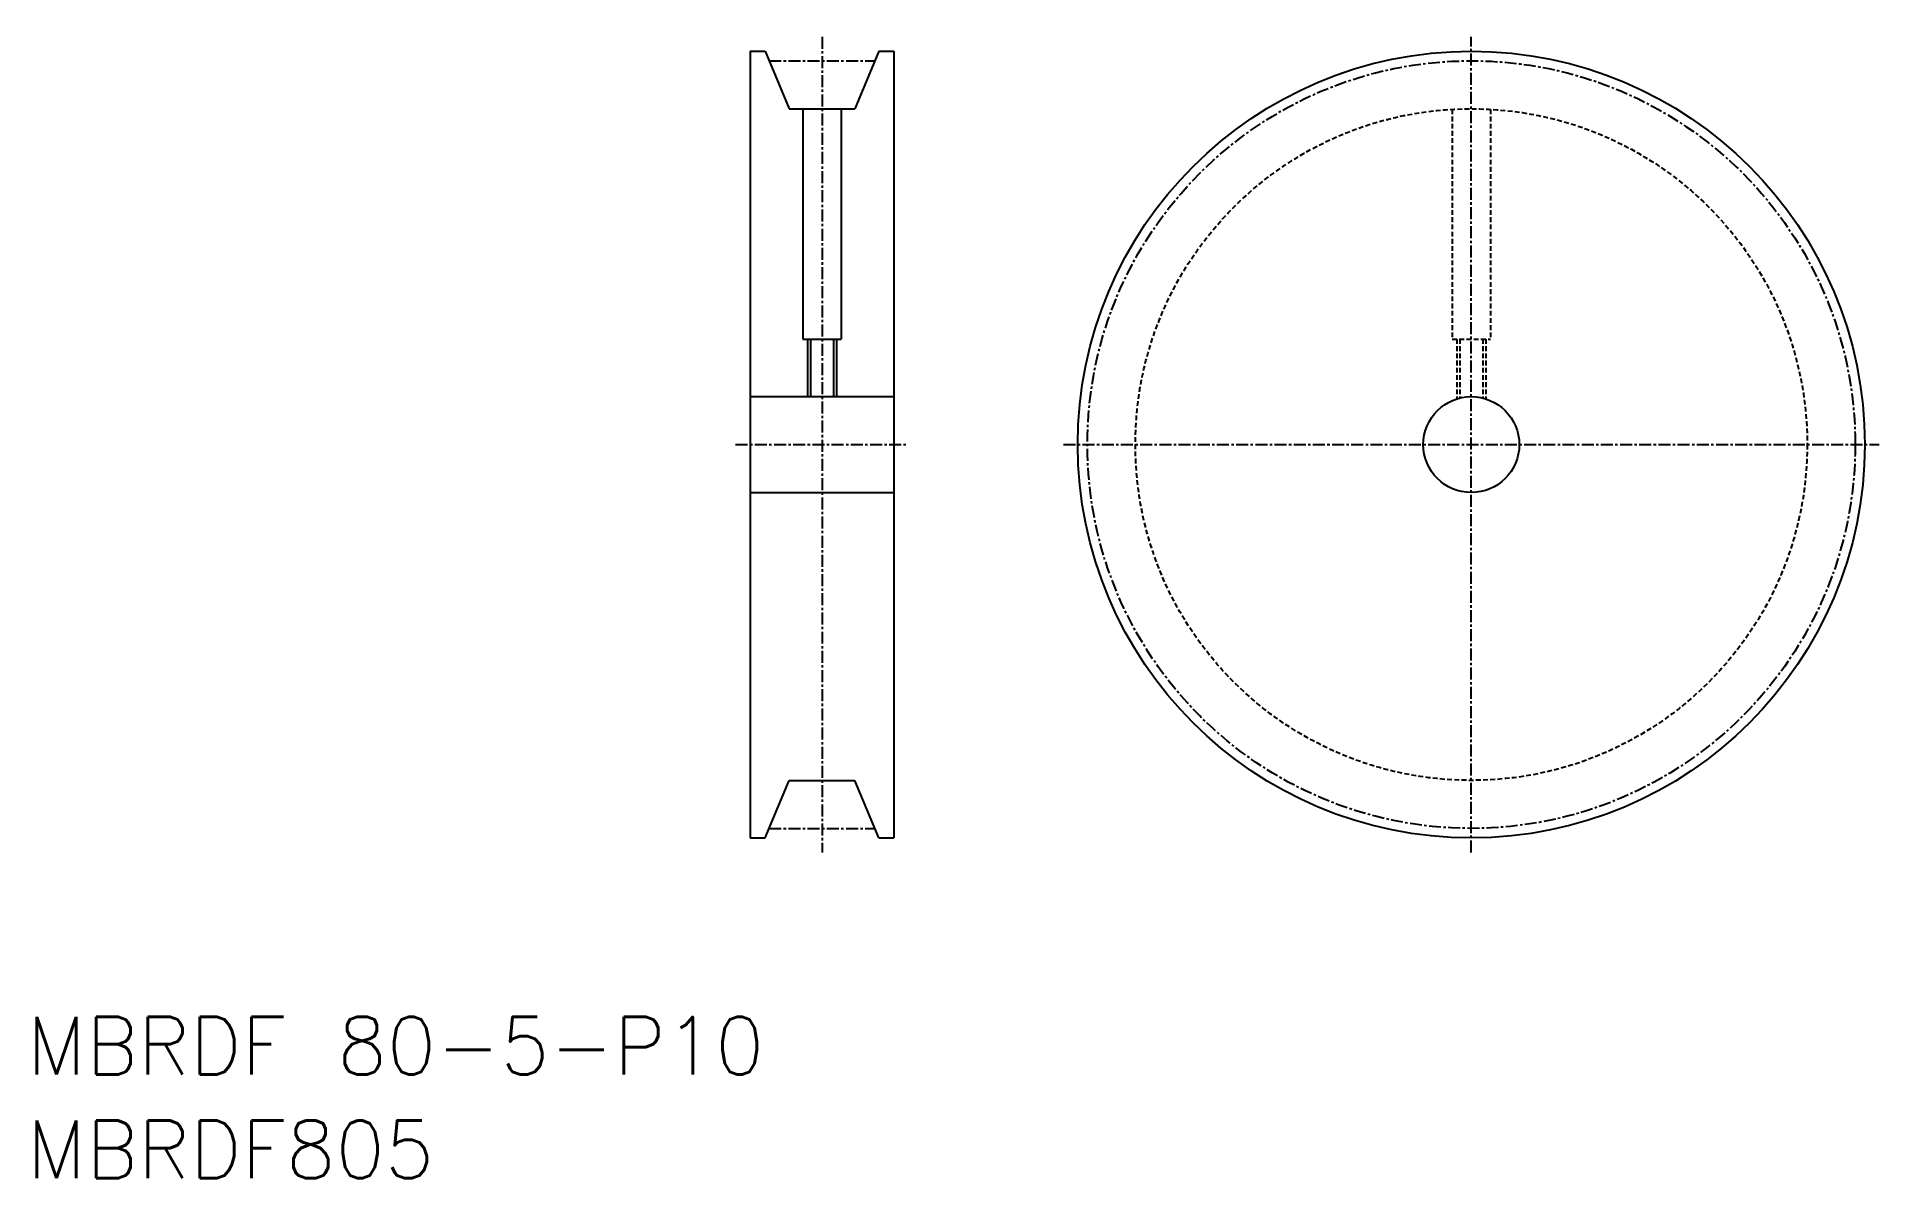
# Model space of a CAD drawing. Extents: x -285 to -93, y -61 to 58.
import ezdxf

# ---------------------------------------------------------------- set-up
doc = ezdxf.new("R2010")
doc.units = 0
doc.linetypes.add('CENTER', pattern=[2, 1.25, -0.25, 0.25, -0.25])
doc.linetypes.add('DASHED', pattern=[0.75, 0.5, -0.25])
doc.layers.get('0').update_dxf_attribs({"linetype": 'CONTINUOUS'})
doc.layers.add('CENTER', color=1, linetype='CENTER')
doc.styles.get("Standard").update_dxf_attribs({"font": 'txt.shx', "bigfont": '@extfont2.shx'})

msp = doc.modelspace()

# ---------------------------------------------------------------- linework, layer by layer
at = {"color": 7, "linetype": 'CONTINUOUS'}
for p, q in [((-210.65, 56.65), (-210.65, -25.35)), ((-210.65, 56.65), (-209.07, 56.65)), ((-209.07, 56.65), (-206.58, 50.65)), ((-197.24, 56.65), (-199.72, 50.65)), ((-197.24, 56.65), (-195.65, 56.65)), ((-195.65, 56.65), (-195.65, -25.35)), ((-206.58, 50.65), (-199.72, 50.65)), ((-205.15, 50.65), (-205.15, 26.65)), ((-201.15, 50.65), (-201.15, 26.65)), ((-205.15, 26.65), (-201.15, 26.65)), ((-204.35, 26.65), (-204.35, 20.65)), ((-201.95, 26.65), (-201.95, 20.65)), ((-210.65, 20.65), (-195.65, 20.65)), ((-210.65, 10.65), (-195.65, 10.65)), ((-209.07, -25.35), (-206.58, -19.35)), ((-206.58, -19.35), (-199.72, -19.35)), ((-197.24, -25.35), (-199.72, -19.35)), ((-210.65, -25.35), (-209.07, -25.35)), ((-197.24, -25.35), (-195.65, -25.35))]:
    msp.add_line(p, q, dxfattribs=at)
at = {"color": 3, "linetype": 'DASHED'}
for p, q in [((-137.5, 50.59), (-137.5, 26.65)), ((-133.5, 50.59), (-133.5, 26.65)), ((-137.5, 26.65), (-133.5, 26.65)), ((-137, 26.65), (-137, 20.42)), ((-136.7, 26.65), (-136.7, 20.5)), ((-134.3, 26.65), (-134.3, 20.5)), ((-134, 26.65), (-134, 20.42))]:
    msp.add_line(p, q, dxfattribs=at)
at = {"color": 3, "linetype": 'CONTINUOUS'}
for p, q in [((-204.65, 26.65), (-204.65, 20.65)), ((-201.65, 26.65), (-201.65, 20.65))]:
    msp.add_line(p, q, dxfattribs=at)
at = {"color": 7, "linetype": 'CONTINUOUS'}
for radius in [41, 5]:
    msp.add_circle((-135.5, 15.65), radius, dxfattribs=at)
at = {"color": 3, "linetype": 'DASHED'}
msp.add_circle((-135.5, 15.65), 35, dxfattribs=at)
at = {"layer": 'CENTER', "color": 1, "linetype": 'CENTER'}
for p, q in [((-203.15, 58.15), (-203.15, -26.85)), ((-135.5, -26.85), (-135.5, 58.15)), ((-208.65, 55.65), (-197.65, 55.65)), ((-212.15, 15.65), (-194.15, 15.65)), ((-212.15, 15.65), (-194.15, 15.65)), ((-178, 15.65), (-93, 15.65)), ((-208.65, -24.35), (-197.65, -24.35))]:
    msp.add_line(p, q, dxfattribs=at)
msp.add_circle((-135.5, 15.65), 40, dxfattribs=at)

# ---------------------------------------------------------------- texts
at = {"color": 7, "linetype": 'CONTINUOUS'}
for s, p in [('MBRDF 80-5-P10', (-285.99, -50)), ('MBRDF805', (-285.99, -60.81))]:
    msp.add_text(s, height=6, dxfattribs=at).set_placement(p)

doc.saveas('drawing.dxf')
